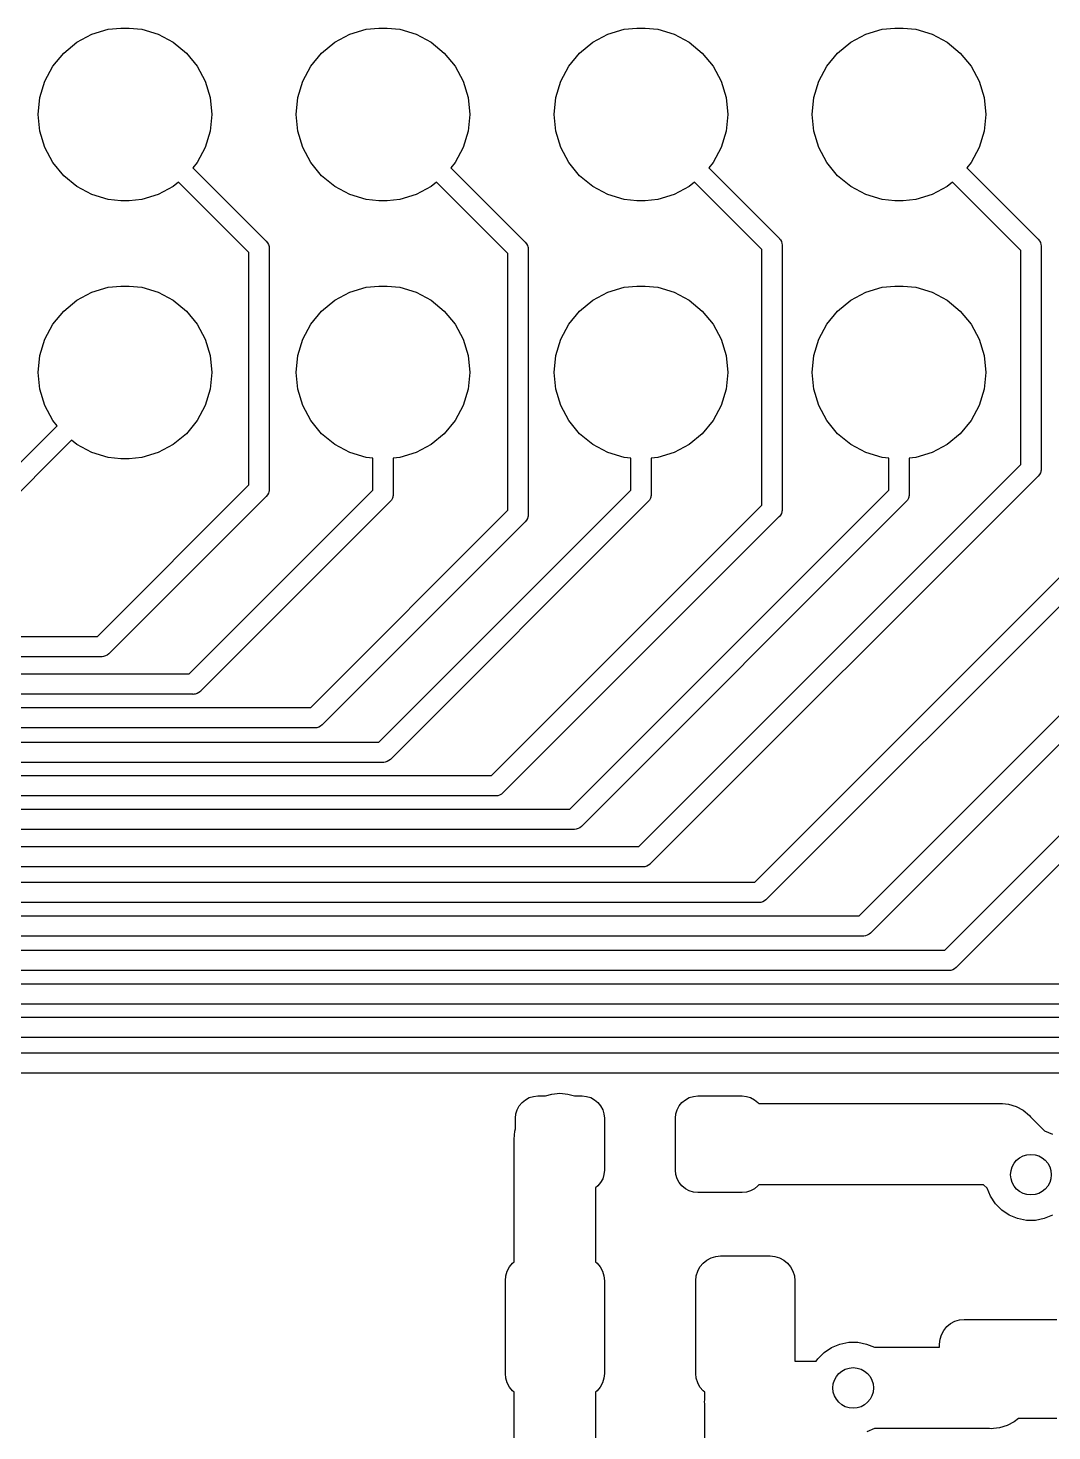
# Model space of a CAD drawing. Extents: x 1 to 84, y 1 to 137.
# Drawn here: x 55.73 to 65.81, y 57.28 to 71.09 of the extents above; entities that cross this region are included whole.
import ezdxf

# ---------------------------------------------------------------- set-up
doc = ezdxf.new("R2010")
doc.units = 0
doc.layers.add('BLACK', color=7, linetype='CONTINUOUS')

msp = doc.modelspace()

# ---------------------------------------------------------------- linework, layer by layer
at = {"layer": 'BLACK', "linetype": 'CONTINUOUS'}
for p, q in [((56.2055, 70.9502), (56.3531, 71.0291)), ((56.3531, 71.0291), (56.5134, 71.0777)), ((56.5134, 71.0777), (56.6383, 71.09)), ((56.6383, 71.09), (56.7217, 71.09)), ((56.7217, 71.09), (56.8466, 71.0777)), ((56.8466, 71.0777), (57.0069, 71.0291)), ((57.0069, 71.0291), (57.1545, 70.9502)), ((58.7455, 70.9502), (58.8931, 71.0291)), ((58.8931, 71.0291), (59.0534, 71.0777)), ((59.0534, 71.0777), (59.1783, 71.09)), ((59.1783, 71.09), (59.2617, 71.09)), ((59.2617, 71.09), (59.3866, 71.0777)), ((59.3866, 71.0777), (59.5469, 71.0291)), ((59.5469, 71.0291), (59.6945, 70.9502)), ((61.2855, 70.9502), (61.4331, 71.0291)), ((61.4331, 71.0291), (61.5934, 71.0777)), ((61.5934, 71.0777), (61.7183, 71.09)), ((61.7183, 71.09), (61.8017, 71.09)), ((61.8017, 71.09), (61.9266, 71.0777)), ((61.9266, 71.0777), (62.0869, 71.0291)), ((62.0869, 71.0291), (62.2345, 70.9502)), ((63.8255, 70.9502), (63.9731, 71.0291)), ((63.9731, 71.0291), (64.1334, 71.0777)), ((64.1334, 71.0777), (64.2583, 71.09)), ((64.2583, 71.09), (64.3417, 71.09)), ((64.3417, 71.09), (64.4666, 71.0777)), ((64.4666, 71.0777), (64.6269, 71.0291)), ((64.6269, 71.0291), (64.7745, 70.9502)), ((56.0761, 70.8439), (56.2055, 70.9502)), ((57.1545, 70.9502), (57.2839, 70.8439)), ((58.6161, 70.8439), (58.7455, 70.9502)), ((59.6945, 70.9502), (59.8239, 70.8439)), ((61.1561, 70.8439), (61.2855, 70.9502)), ((62.2345, 70.9502), (62.3639, 70.8439)), ((63.6961, 70.8439), (63.8255, 70.9502)), ((64.7745, 70.9502), (64.9039, 70.8439)), ((55.9698, 70.7145), (56.0761, 70.8439)), ((57.2839, 70.8439), (57.3902, 70.7145)), ((58.5098, 70.7145), (58.6161, 70.8439)), ((59.8239, 70.8439), (59.9302, 70.7145)), ((61.0498, 70.7145), (61.1561, 70.8439)), ((62.3639, 70.8439), (62.4702, 70.7145)), ((63.5898, 70.7145), (63.6961, 70.8439)), ((64.9039, 70.8439), (65.0102, 70.7145)), ((55.8909, 70.5669), (55.9698, 70.7145)), ((57.3902, 70.7145), (57.4691, 70.5669)), ((58.4309, 70.5669), (58.5098, 70.7145)), ((59.9302, 70.7145), (60.0091, 70.5669)), ((60.9709, 70.5669), (61.0498, 70.7145)), ((62.4702, 70.7145), (62.5491, 70.5669)), ((63.5109, 70.5669), (63.5898, 70.7145)), ((65.0102, 70.7145), (65.0891, 70.5669)), ((55.8423, 70.4066), (55.8909, 70.5669)), ((57.4691, 70.5669), (57.5177, 70.4066)), ((58.3823, 70.4066), (58.4309, 70.5669)), ((60.0091, 70.5669), (60.0577, 70.4066)), ((60.9223, 70.4066), (60.9709, 70.5669)), ((62.5491, 70.5669), (62.5977, 70.4066)), ((63.4623, 70.4066), (63.5109, 70.5669)), ((65.0891, 70.5669), (65.1377, 70.4066)), ((55.8259, 70.24), (55.8423, 70.4066)), ((57.5177, 70.4066), (57.5341, 70.24)), ((58.3659, 70.24), (58.3823, 70.4066)), ((60.0577, 70.4066), (60.0741, 70.24)), ((60.9059, 70.24), (60.9223, 70.4066)), ((62.5977, 70.4066), (62.6141, 70.24)), ((63.4459, 70.24), (63.4623, 70.4066)), ((65.1377, 70.4066), (65.1541, 70.24)), ((55.8423, 70.0734), (55.8259, 70.24)), ((57.5341, 70.24), (57.5177, 70.0734)), ((58.3823, 70.0734), (58.3659, 70.24)), ((60.0741, 70.24), (60.0577, 70.0734)), ((60.9223, 70.0734), (60.9059, 70.24)), ((62.6141, 70.24), (62.5977, 70.0734)), ((63.4623, 70.0734), (63.4459, 70.24)), ((65.1541, 70.24), (65.1377, 70.0734)), ((55.8909, 69.9131), (55.8423, 70.0734)), ((57.5177, 70.0734), (57.4691, 69.9131)), ((58.4309, 69.9131), (58.3823, 70.0734)), ((60.0577, 70.0734), (60.0091, 69.9131)), ((60.9709, 69.9131), (60.9223, 70.0734)), ((62.5977, 70.0734), (62.5491, 69.9131)), ((63.5109, 69.9131), (63.4623, 70.0734)), ((65.1377, 70.0734), (65.0891, 69.9131)), ((55.9698, 69.7655), (55.8909, 69.9131)), ((57.4691, 69.9131), (57.3902, 69.7655)), ((58.5098, 69.7655), (58.4309, 69.9131)), ((60.0091, 69.9131), (59.9302, 69.7655)), ((61.0498, 69.7655), (60.9709, 69.9131)), ((62.5491, 69.9131), (62.4702, 69.7655)), ((63.5898, 69.7655), (63.5109, 69.9131)), ((65.0891, 69.9131), (65.0102, 69.7655)), ((56.0761, 69.6361), (55.9698, 69.7655)), ((57.3902, 69.7655), (57.3477, 69.7137)), ((58.6161, 69.6361), (58.5098, 69.7655)), ((59.9302, 69.7655), (59.8877, 69.7137)), ((61.1561, 69.6361), (61.0498, 69.7655)), ((62.4702, 69.7655), (62.4277, 69.7137)), ((63.6961, 69.6361), (63.5898, 69.7655)), ((65.0102, 69.7655), (64.9677, 69.7137)), ((56.2055, 69.5298), (56.0761, 69.6361)), ((57.3477, 69.7137), (58.0672, 68.9942)), ((58.7455, 69.5298), (58.6161, 69.6361)), ((59.8877, 69.7137), (60.6172, 68.9842)), ((61.2855, 69.5298), (61.1561, 69.6361)), ((62.4277, 69.7137), (63.1172, 69.0242)), ((63.8255, 69.5298), (63.6961, 69.6361)), ((64.9677, 69.7137), (65.6672, 69.0142)), ((56.3531, 69.4509), (56.2055, 69.5298)), ((57.1545, 69.5298), (57.0069, 69.4509)), ((57.2063, 69.5723), (57.1545, 69.5298)), ((57.9, 68.8786), (57.2063, 69.5723)), ((58.8931, 69.4509), (58.7455, 69.5298)), ((59.6945, 69.5298), (59.5469, 69.4509)), ((59.7463, 69.5723), (59.6945, 69.5298)), ((60.45, 68.8686), (59.7463, 69.5723)), ((61.4331, 69.4509), (61.2855, 69.5298)), ((62.2345, 69.5298), (62.0869, 69.4509)), ((62.2863, 69.5723), (62.2345, 69.5298)), ((62.95, 68.9086), (62.2863, 69.5723)), ((63.9731, 69.4509), (63.8255, 69.5298)), ((64.7745, 69.5298), (64.6269, 69.4509)), ((64.8263, 69.5723), (64.7745, 69.5298)), ((65.5, 68.8986), (64.8263, 69.5723)), ((56.5134, 69.4023), (56.3531, 69.4509)), ((56.6383, 69.39), (56.5134, 69.4023)), ((56.7217, 69.39), (56.6383, 69.39)), ((56.8466, 69.4023), (56.7217, 69.39)), ((57.0069, 69.4509), (56.8466, 69.4023)), ((59.0534, 69.4023), (58.8931, 69.4509)), ((59.1783, 69.39), (59.0534, 69.4023)), ((59.2617, 69.39), (59.1783, 69.39)), ((59.3866, 69.4023), (59.2617, 69.39)), ((59.5469, 69.4509), (59.3866, 69.4023)), ((61.5934, 69.4023), (61.4331, 69.4509)), ((61.7183, 69.39), (61.5934, 69.4023)), ((61.8017, 69.39), (61.7183, 69.39)), ((61.9266, 69.4023), (61.8017, 69.39)), ((62.0869, 69.4509), (61.9266, 69.4023)), ((64.1334, 69.4023), (63.9731, 69.4509)), ((64.2583, 69.39), (64.1334, 69.4023)), ((64.3417, 69.39), (64.2583, 69.39)), ((64.4666, 69.4023), (64.3417, 69.39)), ((64.6269, 69.4509), (64.4666, 69.4023)), ((58.0672, 68.9942), (58.0711, 68.9911)), ((58.0711, 68.9911), (58.0835, 68.9758)), ((58.0835, 68.9758), (58.0928, 68.9585)), ((58.0928, 68.9585), (58.0986, 68.9396)), ((58.0986, 68.9396), (58.1, 68.9249)), ((60.6172, 68.9842), (60.6211, 68.9811)), ((60.6211, 68.9811), (60.6335, 68.9658)), ((60.6335, 68.9658), (60.6428, 68.9485)), ((60.6428, 68.9485), (60.6467, 68.9358)), ((60.6467, 68.9358), (60.648, 68.9314)), ((60.648, 68.9314), (60.6486, 68.9296)), ((60.6486, 68.9296), (60.65, 68.9149)), ((63.1172, 69.0242), (63.1211, 69.0211)), ((63.1211, 69.0211), (63.1242, 69.0172)), ((63.1242, 69.0172), (63.1242, 69.0172)), ((63.1242, 69.0172), (63.1253, 69.0158)), ((63.1253, 69.0158), (63.1335, 69.0058)), ((63.1335, 69.0058), (63.1428, 68.9885)), ((63.1428, 68.9885), (63.1486, 68.9696)), ((63.1486, 68.9696), (63.15, 68.9549)), ((63.15, 68.9549), (63.15, 68.9549)), ((63.15, 68.9549), (63.1505, 68.95)), ((63.1505, 68.95), (63.15, 68.9451)), ((63.15, 68.9451), (63.15, 66.3549)), ((65.6672, 69.0142), (65.6711, 69.0111)), ((65.6711, 69.0111), (65.6835, 68.9958)), ((65.6835, 68.9958), (65.6881, 68.9872)), ((65.6881, 68.9872), (65.6928, 68.9785)), ((65.6928, 68.9785), (65.6984, 68.96)), ((65.6984, 68.96), (65.6986, 68.9596)), ((65.6986, 68.9596), (65.7, 68.9449)), ((65.7, 68.9449), (65.7, 68.9449)), ((65.7, 68.9449), (65.7005, 68.94)), ((65.7005, 68.94), (65.7, 68.9351)), ((65.7, 68.9351), (65.7, 66.7549)), ((57.9, 66.5914), (57.9, 68.8786)), ((58.1, 68.9249), (58.1, 68.9249)), ((58.1, 68.9249), (58.1005, 68.92)), ((58.1005, 68.92), (58.1, 68.9151)), ((58.1, 68.9151), (58.1, 66.5549)), ((60.45, 66.3414), (60.45, 68.8686)), ((60.65, 68.9149), (60.65, 68.9149)), ((60.65, 68.9149), (60.6505, 68.91)), ((60.6505, 68.91), (60.65, 68.9051)), ((60.65, 68.9051), (60.65, 66.3049)), ((62.95, 66.3914), (62.95, 68.9086)), ((65.5, 66.7914), (65.5, 68.8986)), ((56.3531, 68.4891), (56.5134, 68.5377)), ((56.5134, 68.5377), (56.6383, 68.55)), ((56.6383, 68.55), (56.7217, 68.55)), ((56.7217, 68.55), (56.8466, 68.5377)), ((56.8466, 68.5377), (57.0069, 68.4891)), ((58.8931, 68.4891), (59.0534, 68.5377)), ((59.0534, 68.5377), (59.1783, 68.55)), ((59.1783, 68.55), (59.2617, 68.55)), ((59.2617, 68.55), (59.3866, 68.5377)), ((59.3866, 68.5377), (59.5469, 68.4891)), ((61.4331, 68.4891), (61.5934, 68.5377)), ((61.5934, 68.5377), (61.7183, 68.55)), ((61.7183, 68.55), (61.8017, 68.55)), ((61.8017, 68.55), (61.9266, 68.5377)), ((61.9266, 68.5377), (62.0869, 68.4891)), ((63.9731, 68.4891), (64.1334, 68.5377)), ((64.1334, 68.5377), (64.2583, 68.55)), ((64.2583, 68.55), (64.3417, 68.55)), ((64.3417, 68.55), (64.4666, 68.5377)), ((64.4666, 68.5377), (64.6269, 68.4891)), ((56.0761, 68.3039), (56.2055, 68.4102)), ((56.2055, 68.4102), (56.3531, 68.4891)), ((57.0069, 68.4891), (57.1545, 68.4102)), ((57.1545, 68.4102), (57.2839, 68.3039)), ((58.6161, 68.3039), (58.7455, 68.4102)), ((58.7455, 68.4102), (58.8931, 68.4891)), ((59.5469, 68.4891), (59.6945, 68.4102)), ((59.6945, 68.4102), (59.8239, 68.3039)), ((61.1561, 68.3039), (61.2855, 68.4102)), ((61.2855, 68.4102), (61.4331, 68.4891)), ((62.0869, 68.4891), (62.2345, 68.4102)), ((62.2345, 68.4102), (62.3639, 68.3039)), ((63.6961, 68.3039), (63.8255, 68.4102)), ((63.8255, 68.4102), (63.9731, 68.4891)), ((64.6269, 68.4891), (64.7745, 68.4102)), ((64.7745, 68.4102), (64.9039, 68.3039)), ((55.9698, 68.1745), (56.0761, 68.3039)), ((57.2839, 68.3039), (57.3902, 68.1745)), ((58.5098, 68.1745), (58.6161, 68.3039)), ((59.8239, 68.3039), (59.9302, 68.1745)), ((61.0498, 68.1745), (61.1561, 68.3039)), ((62.3639, 68.3039), (62.4702, 68.1745)), ((63.5898, 68.1745), (63.6961, 68.3039)), ((64.9039, 68.3039), (65.0102, 68.1745)), ((55.8909, 68.0269), (55.9698, 68.1745)), ((57.3902, 68.1745), (57.4691, 68.0269)), ((58.4309, 68.0269), (58.5098, 68.1745)), ((59.9302, 68.1745), (60.0091, 68.0269)), ((60.9709, 68.0269), (61.0498, 68.1745)), ((62.4702, 68.1745), (62.5491, 68.0269)), ((63.5109, 68.0269), (63.5898, 68.1745)), ((65.0102, 68.1745), (65.0891, 68.0269)), ((55.8423, 67.8666), (55.8909, 68.0269)), ((57.4691, 68.0269), (57.5177, 67.8666)), ((58.3823, 67.8666), (58.4309, 68.0269)), ((60.0091, 68.0269), (60.0577, 67.8666)), ((60.9223, 67.8666), (60.9709, 68.0269)), ((62.5491, 68.0269), (62.5977, 67.8666)), ((63.4623, 67.8666), (63.5109, 68.0269)), ((65.0891, 68.0269), (65.1377, 67.8666)), ((55.8259, 67.7), (55.8423, 67.8666)), ((57.5177, 67.8666), (57.5341, 67.7)), ((58.3659, 67.7), (58.3823, 67.8666)), ((60.0577, 67.8666), (60.0741, 67.7)), ((60.9059, 67.7), (60.9223, 67.8666)), ((62.5977, 67.8666), (62.6141, 67.7)), ((63.4459, 67.7), (63.4623, 67.8666)), ((65.1377, 67.8666), (65.1541, 67.7)), ((55.8423, 67.5334), (55.8259, 67.7)), ((57.5341, 67.7), (57.5177, 67.5334)), ((58.3823, 67.5334), (58.3659, 67.7)), ((60.0741, 67.7), (60.0577, 67.5334)), ((60.9223, 67.5334), (60.9059, 67.7)), ((62.6141, 67.7), (62.5977, 67.5334)), ((63.4623, 67.5334), (63.4459, 67.7)), ((65.1541, 67.7), (65.1377, 67.5334)), ((55.8909, 67.3731), (55.8423, 67.5334)), ((57.5177, 67.5334), (57.4691, 67.3731)), ((58.4309, 67.3731), (58.3823, 67.5334)), ((60.0577, 67.5334), (60.0091, 67.3731)), ((60.9709, 67.3731), (60.9223, 67.5334)), ((62.5977, 67.5334), (62.5491, 67.3731)), ((63.5109, 67.3731), (63.4623, 67.5334)), ((65.1377, 67.5334), (65.0891, 67.3731)), ((55.9698, 67.2255), (55.8909, 67.3731)), ((57.4691, 67.3731), (57.3902, 67.2255)), ((58.5098, 67.2255), (58.4309, 67.3731)), ((60.0091, 67.3731), (59.9302, 67.2255)), ((61.0498, 67.2255), (60.9709, 67.3731)), ((62.5491, 67.3731), (62.4702, 67.2255)), ((63.5898, 67.2255), (63.5109, 67.3731)), ((65.0891, 67.3731), (65.0102, 67.2255)), ((54.2686, 65.43), (56.0123, 67.1737)), ((56.0123, 67.1737), (55.9698, 67.2255)), ((57.3902, 67.2255), (57.2839, 67.0961)), ((58.6161, 67.0961), (58.5098, 67.2255)), ((59.9302, 67.2255), (59.8239, 67.0961)), ((61.1561, 67.0961), (61.0498, 67.2255)), ((62.4702, 67.2255), (62.3639, 67.0961)), ((63.6961, 67.0961), (63.5898, 67.2255)), ((65.0102, 67.2255), (64.9039, 67.0961)), ((56.1537, 67.0323), (54.3842, 65.2628)), ((56.2055, 66.9898), (56.1537, 67.0323)), ((57.2839, 67.0961), (57.1545, 66.9898)), ((58.7455, 66.9898), (58.6161, 67.0961)), ((59.8239, 67.0961), (59.6945, 66.9898)), ((61.2855, 66.9898), (61.1561, 67.0961)), ((62.3639, 67.0961), (62.2345, 66.9898)), ((63.8255, 66.9898), (63.6961, 67.0961)), ((64.9039, 67.0961), (64.7745, 66.9898)), ((56.3531, 66.9109), (56.2055, 66.9898)), ((56.5134, 66.8623), (56.3531, 66.9109)), ((56.6383, 66.85), (56.5134, 66.8623)), ((56.8466, 66.8623), (56.7217, 66.85)), ((57.0069, 66.9109), (56.8466, 66.8623)), ((57.1545, 66.9898), (57.0069, 66.9109)), ((58.8931, 66.9109), (58.7455, 66.9898)), ((59.0534, 66.8623), (58.8931, 66.9109)), ((59.12, 66.8557), (59.0534, 66.8623)), ((59.3866, 66.8623), (59.32, 66.8557)), ((59.5469, 66.9109), (59.3866, 66.8623)), ((59.6945, 66.9898), (59.5469, 66.9109)), ((61.4331, 66.9109), (61.2855, 66.9898)), ((61.5934, 66.8623), (61.4331, 66.9109)), ((61.66, 66.8557), (61.5934, 66.8623)), ((61.9266, 66.8623), (61.86, 66.8557)), ((62.0869, 66.9109), (61.9266, 66.8623)), ((62.2345, 66.9898), (62.0869, 66.9109)), ((63.9731, 66.9109), (63.8255, 66.9898)), ((64.1334, 66.8623), (63.9731, 66.9109)), ((64.2, 66.8557), (64.1334, 66.8623)), ((64.4666, 66.8623), (64.4, 66.8557)), ((64.6269, 66.9109), (64.4666, 66.8623)), ((64.7745, 66.9898), (64.6269, 66.9109)), ((56.7217, 66.85), (56.6383, 66.85)), ((59.12, 66.5393), (59.12, 66.8557)), ((59.32, 66.8557), (59.32, 66.5028)), ((61.66, 66.5393), (61.66, 66.8557)), ((61.7386, 63.03), (65.5, 66.7914)), ((61.86, 66.8557), (61.86, 66.5028)), ((64.2, 66.5393), (64.2, 66.8557)), ((64.4, 66.8557), (64.4, 66.5028)), ((65.6959, 66.7216), (65.6928, 66.7115)), ((65.6986, 66.7304), (65.6959, 66.7216)), ((65.6989, 66.734), (65.6986, 66.7304)), ((65.7, 66.7451), (65.6989, 66.734)), ((65.7, 66.7549), (65.7005, 66.75)), ((65.7005, 66.75), (65.7, 66.7451)), ((65.7, 66.7451), (65.7, 66.7451)), ((56.4086, 65.1), (57.9, 66.5914)), ((65.6672, 66.6758), (61.8542, 62.8628)), ((65.6711, 66.6789), (65.6672, 66.6758)), ((65.6835, 66.6942), (65.6711, 66.6789)), ((65.6928, 66.7115), (65.6835, 66.6942)), ((58.0672, 66.4758), (56.5242, 64.9328)), ((57.3107, 64.73), (59.12, 66.5393)), ((58.0711, 66.4789), (58.0672, 66.4758)), ((58.0835, 66.4942), (58.0711, 66.4789)), ((58.0928, 66.5115), (58.0835, 66.4942)), ((58.0969, 66.525), (58.0928, 66.5115)), ((58.0986, 66.5304), (58.0969, 66.525)), ((58.0991, 66.5364), (58.0986, 66.5304)), ((58.1, 66.5451), (58.0991, 66.5364)), ((58.1, 66.5549), (58.1005, 66.55)), ((58.1005, 66.55), (58.1, 66.5451)), ((58.1, 66.5451), (58.1, 66.5451)), ((59.1807, 64.06), (61.66, 66.5393)), ((59.3035, 66.4421), (59.2911, 66.4269)), ((59.3128, 66.4595), (59.3035, 66.4421)), ((59.3168, 66.4726), (59.3128, 66.4595)), ((59.3186, 66.4783), (59.3168, 66.4726)), ((59.3195, 66.488), (59.3186, 66.4783)), ((59.32, 66.493), (59.3195, 66.488)), ((59.32, 66.5028), (59.3205, 66.4979)), ((59.3205, 66.4979), (59.32, 66.493)), ((59.32, 66.493), (59.32, 66.493)), ((61.0607, 63.4), (64.2, 66.5393)), ((61.8435, 66.4421), (61.8311, 66.4269)), ((61.8528, 66.4595), (61.8435, 66.4421)), ((61.8568, 66.4726), (61.8528, 66.4595)), ((61.8586, 66.4783), (61.8568, 66.4726)), ((61.8595, 66.488), (61.8586, 66.4783)), ((61.86, 66.493), (61.8595, 66.488)), ((61.86, 66.5028), (61.8605, 66.4979)), ((61.8605, 66.4979), (61.86, 66.493)), ((61.86, 66.493), (61.86, 66.493)), ((62.8807, 62.68), (66.74, 66.5393)), ((63.9086, 62.35), (68.05, 66.4914)), ((64.3835, 66.4421), (64.3777, 66.435)), ((64.3928, 66.4595), (64.3835, 66.4421)), ((64.3965, 66.4715), (64.3928, 66.4595)), ((64.3986, 66.4783), (64.3965, 66.4715)), ((64.3995, 66.488), (64.3986, 66.4783)), ((64.4, 66.493), (64.3995, 66.488)), ((64.4, 66.5028), (64.4005, 66.4979)), ((64.4005, 66.4979), (64.4, 66.493)), ((64.4, 66.493), (64.4, 66.493)), ((64.7507, 62.01), (69.28, 66.5393)), ((59.2872, 66.4237), (57.4263, 64.5628)), ((58.5086, 64.4), (60.45, 66.3414)), ((59.2911, 66.4269), (59.2872, 66.4237)), ((61.8272, 66.4237), (59.2963, 63.8928)), ((60.2886, 63.73), (62.95, 66.3914)), ((60.65, 66.3049), (60.6505, 66.3)), ((64.3672, 66.4237), (61.1763, 63.2328)), ((61.8311, 66.4269), (61.8272, 66.4237)), ((66.9072, 66.4237), (62.9963, 62.5128)), ((63.1428, 66.3115), (63.1335, 66.2942)), ((63.1472, 66.3258), (63.1428, 66.3115)), ((63.1486, 66.3304), (63.1472, 66.3258)), ((63.1493, 66.3381), (63.1486, 66.3304)), ((63.15, 66.3451), (63.1493, 66.3381)), ((63.15, 66.3549), (63.1505, 66.35)), ((63.1505, 66.35), (63.15, 66.3451)), ((63.15, 66.3451), (63.15, 66.3451)), ((68.2172, 66.3758), (64.0242, 62.1828)), ((64.3711, 66.4269), (64.3672, 66.4237)), ((64.3742, 66.4307), (64.3711, 66.4269)), ((64.3777, 66.435), (64.3742, 66.4307)), ((64.3742, 66.4307), (64.3742, 66.4307)), ((69.4472, 66.4237), (64.8663, 61.8428)), ((60.6172, 66.2258), (58.6242, 64.2328)), ((63.1172, 66.2758), (60.4042, 63.5628)), ((60.6211, 66.2289), (60.6172, 66.2258)), ((60.6335, 66.2442), (60.6211, 66.2289)), ((60.6428, 66.2615), (60.6335, 66.2442)), ((60.6475, 66.2769), (60.6428, 66.2615)), ((60.6486, 66.2804), (60.6475, 66.2769)), ((60.6499, 66.2942), (60.6486, 66.2804)), ((60.65, 66.2951), (60.6499, 66.2942)), ((60.6505, 66.3), (60.65, 66.2951)), ((60.65, 66.2951), (60.65, 66.2951)), ((63.1211, 66.2789), (63.1172, 66.2758)), ((63.1335, 66.2942), (63.1211, 66.2789)), ((51.0549, 65.1), (56.4086, 65.1)), ((56.5211, 64.9289), (56.5058, 64.9165)), ((56.5242, 64.9328), (56.5211, 64.9289)), ((56.4451, 64.9), (51.0914, 64.9)), ((56.45, 64.8995), (56.4451, 64.9)), ((56.4549, 64.9), (56.45, 64.8995)), ((56.4696, 64.9014), (56.4549, 64.9)), ((56.4549, 64.9), (56.4549, 64.9)), ((56.4885, 64.9072), (56.4696, 64.9014)), ((56.5058, 64.9165), (56.4885, 64.9072)), ((51.1682, 64.73), (57.3107, 64.73)), ((57.3472, 64.53), (51.2047, 64.53)), ((57.3521, 64.5295), (57.3472, 64.53)), ((57.357, 64.53), (57.3521, 64.5295)), ((57.3717, 64.5315), (57.357, 64.53)), ((57.357, 64.53), (57.357, 64.53)), ((57.3905, 64.5372), (57.3717, 64.5315)), ((57.4079, 64.5465), (57.3905, 64.5372)), ((57.4231, 64.559), (57.4079, 64.5465)), ((57.4263, 64.5628), (57.4231, 64.559)), ((51.3049, 64.4), (58.5086, 64.4)), ((58.6242, 64.2328), (58.6211, 64.2289)), ((58.5451, 64.2), (51.3414, 64.2)), ((58.55, 64.1995), (58.5451, 64.2)), ((58.5549, 64.2), (58.55, 64.1995)), ((58.5696, 64.2014), (58.5549, 64.2)), ((58.5549, 64.2), (58.5549, 64.2)), ((58.5885, 64.2072), (58.5696, 64.2014)), ((58.6058, 64.2165), (58.5885, 64.2072)), ((58.6211, 64.2289), (58.6058, 64.2165)), ((51.4814, 64.06), (59.1807, 64.06)), ((59.2172, 63.86), (51.5179, 63.86)), ((59.2221, 63.8595), (59.2172, 63.86)), ((59.227, 63.86), (59.2221, 63.8595)), ((59.2417, 63.8615), (59.227, 63.86)), ((59.227, 63.86), (59.227, 63.86)), ((59.2606, 63.8672), (59.2417, 63.8615)), ((59.2779, 63.8765), (59.2606, 63.8672)), ((59.2932, 63.889), (59.2779, 63.8765)), ((59.2963, 63.8928), (59.2932, 63.889)), ((51.6181, 63.73), (60.2886, 63.73)), ((60.3858, 63.5465), (60.3685, 63.5372)), ((60.4011, 63.559), (60.3858, 63.5465)), ((60.4042, 63.5628), (60.4011, 63.559)), ((60.3251, 63.53), (51.6546, 63.53)), ((60.33, 63.5295), (60.3251, 63.53)), ((60.3349, 63.53), (60.33, 63.5295)), ((60.3496, 63.5315), (60.3349, 63.53)), ((60.3349, 63.53), (60.3349, 63.53)), ((60.3685, 63.5372), (60.3496, 63.5315)), ((51.7548, 63.4), (61.0607, 63.4)), ((61.0972, 63.2), (51.7913, 63.2)), ((61.1021, 63.1995), (61.0972, 63.2)), ((61.107, 63.2), (61.1021, 63.1995)), ((61.1217, 63.2014), (61.107, 63.2)), ((61.107, 63.2), (61.107, 63.2)), ((61.1405, 63.2072), (61.1217, 63.2014)), ((61.1579, 63.2165), (61.1405, 63.2072)), ((61.1731, 63.2289), (61.1579, 63.2165)), ((61.1763, 63.2328), (61.1731, 63.2289)), ((51.8515, 63.03), (61.7386, 63.03)), ((61.8511, 62.859), (61.8358, 62.8465)), ((61.8542, 62.8628), (61.8511, 62.859)), ((61.7751, 62.83), (51.888, 62.83)), ((61.78, 62.8295), (61.7751, 62.83)), ((61.7849, 62.83), (61.78, 62.8295)), ((61.7996, 62.8315), (61.7849, 62.83)), ((61.7849, 62.83), (61.7849, 62.83)), ((61.8185, 62.8372), (61.7996, 62.8315)), ((61.8358, 62.8465), (61.8185, 62.8372)), ((51.9682, 62.68), (62.8807, 62.68)), ((62.9172, 62.48), (52.0047, 62.48)), ((62.9221, 62.4795), (62.9172, 62.48)), ((62.9417, 62.4815), (62.9221, 62.4795)), ((62.9605, 62.4872), (62.9417, 62.4815)), ((62.9779, 62.4965), (62.9605, 62.4872)), ((62.9893, 62.5058), (62.9779, 62.4965)), ((62.9931, 62.509), (62.9893, 62.5058)), ((62.9963, 62.5128), (62.9931, 62.509)), ((52.1049, 62.35), (63.9086, 62.35)), ((64.0058, 62.1665), (63.9885, 62.1572)), ((64.0211, 62.1789), (64.0058, 62.1665)), ((64.0242, 62.1828), (64.0211, 62.1789)), ((63.9451, 62.15), (52.1414, 62.15)), ((63.95, 62.1495), (63.9451, 62.15)), ((63.9549, 62.15), (63.95, 62.1495)), ((63.9696, 62.1514), (63.9549, 62.15)), ((63.9549, 62.15), (63.9549, 62.15)), ((63.9885, 62.1572), (63.9696, 62.1514)), ((52.2482, 62.01), (64.7507, 62.01)), ((64.7872, 61.81), (52.2847, 61.81)), ((64.7921, 61.8095), (64.7872, 61.81)), ((64.797, 61.81), (64.7921, 61.8095)), ((64.8117, 61.8115), (64.797, 61.81)), ((64.797, 61.81), (64.797, 61.81)), ((64.8306, 61.8172), (64.8117, 61.8115)), ((64.8479, 61.8265), (64.8306, 61.8172)), ((64.8632, 61.839), (64.8479, 61.8265)), ((64.8663, 61.8428), (64.8632, 61.839)), ((52.3849, 61.68), (66.4386, 61.68)), ((66.4751, 61.48), (52.4214, 61.48)), ((52.5549, 61.35), (66.6307, 61.35)), ((66.6672, 61.15), (52.5914, 61.15)), ((52.7049, 61), (67.4586, 61)), ((67.4951, 60.8), (52.7414, 60.8)), ((60.5619, 60.4778), (60.5891, 60.5109)), ((60.5891, 60.5109), (60.6222, 60.5381)), ((60.6222, 60.5381), (60.66, 60.5583)), ((60.66, 60.5583), (60.7011, 60.5708)), ((60.7011, 60.5708), (60.7437, 60.575)), ((60.7437, 60.575), (60.8208, 60.575)), ((60.8208, 60.575), (60.8841, 60.5942)), ((60.8841, 60.5942), (60.9625, 60.6019)), ((60.9625, 60.6019), (61.0409, 60.5942)), ((61.0409, 60.5942), (61.1042, 60.575)), ((61.1042, 60.575), (61.1812, 60.575)), ((61.1812, 60.575), (61.2239, 60.5708)), ((61.2239, 60.5708), (61.265, 60.5583)), ((61.265, 60.5583), (61.3028, 60.5381)), ((61.3028, 60.5381), (61.3359, 60.5109)), ((61.3359, 60.5109), (61.3631, 60.4778)), ((62.1369, 60.4778), (62.1641, 60.5109)), ((62.1641, 60.5109), (62.1972, 60.5381)), ((62.1972, 60.5381), (62.235, 60.5583)), ((62.235, 60.5583), (62.2761, 60.5708)), ((62.2761, 60.5708), (62.3187, 60.575)), ((62.3187, 60.575), (62.7562, 60.575)), ((62.7562, 60.575), (62.7989, 60.5708)), ((62.7989, 60.5708), (62.84, 60.5583)), ((62.84, 60.5583), (62.8778, 60.5381)), ((62.8778, 60.5381), (62.9109, 60.5109)), ((62.9109, 60.5109), (62.9199, 60.5)), ((60.525, 60.3562), (60.5292, 60.3989)), ((60.5292, 60.3989), (60.5417, 60.44)), ((60.5417, 60.44), (60.5619, 60.4778)), ((61.3631, 60.4778), (61.3833, 60.44)), ((61.3833, 60.44), (61.3958, 60.3989)), ((61.3958, 60.3989), (61.4, 60.3562)), ((62.1, 60.3562), (62.1042, 60.3989)), ((62.1042, 60.3989), (62.1167, 60.44)), ((62.1167, 60.44), (62.1369, 60.4778)), ((62.9199, 60.5), (65.2804, 60.5)), ((65.2804, 60.5), (65.3, 60.5019)), ((65.3, 60.5019), (65.3196, 60.5)), ((65.3196, 60.5), (65.3196, 60.5)), ((65.3196, 60.5), (65.3784, 60.4942)), ((65.3784, 60.4942), (65.4538, 60.4713)), ((65.4538, 60.4713), (65.5233, 60.4342)), ((65.5233, 60.4342), (65.5842, 60.3842)), ((65.5842, 60.3842), (65.5967, 60.3689)), ((65.5967, 60.3689), (65.7342, 60.2315)), ((60.5106, 60.15), (60.5183, 60.2284)), ((60.5183, 60.2284), (60.525, 60.2505)), ((60.525, 60.2505), (60.525, 60.3562)), ((61.4, 60.3562), (61.4, 59.8438)), ((62.1, 59.8438), (62.1, 60.3562)), ((65.7342, 60.2315), (65.8132, 60.1988)), ((60.5125, 60.1303), (60.5106, 60.15)), ((60.5125, 58.9418), (60.5125, 60.1303)), ((61.4, 59.8438), (61.3958, 59.8011)), ((62.1042, 59.8011), (62.1, 59.8438)), ((61.3359, 59.6891), (61.3125, 59.6698)), ((61.3631, 59.7222), (61.3359, 59.6891)), ((61.3833, 59.76), (61.3631, 59.7222)), ((61.3958, 59.8011), (61.3833, 59.76)), ((62.1167, 59.76), (62.1042, 59.8011)), ((62.1369, 59.7222), (62.1167, 59.76)), ((62.1641, 59.6891), (62.1369, 59.7222)), ((62.1972, 59.6619), (62.1641, 59.6891)), ((62.9109, 59.6891), (62.8778, 59.6619)), ((62.9199, 59.7), (62.9109, 59.6891)), ((65.1343, 59.7), (62.9199, 59.7)), ((65.1685, 59.6658), (65.1343, 59.7)), ((61.3125, 59.6698), (61.3125, 58.9418)), ((62.235, 59.6417), (62.1972, 59.6619)), ((62.2761, 59.6292), (62.235, 59.6417)), ((62.3187, 59.625), (62.2761, 59.6292)), ((62.7562, 59.625), (62.3187, 59.625)), ((62.7989, 59.6292), (62.7562, 59.625)), ((62.84, 59.6417), (62.7989, 59.6292)), ((62.8778, 59.6619), (62.84, 59.6417)), ((65.2012, 59.5868), (65.1685, 59.6658)), ((65.2505, 59.5131), (65.2012, 59.5868)), ((65.3131, 59.4505), (65.2505, 59.5131)), ((65.3868, 59.4012), (65.3131, 59.4505)), ((65.4687, 59.3673), (65.3868, 59.4012)), ((65.8132, 59.4012), (65.7313, 59.3673)), ((65.5557, 59.35), (65.4687, 59.3673)), ((65.6443, 59.35), (65.5557, 59.35)), ((65.7313, 59.3673), (65.6443, 59.35)), ((62.4505, 58.9814), (62.4962, 58.9953)), ((62.4962, 58.9953), (62.5437, 59)), ((62.5437, 59), (63.0312, 59)), ((63.0312, 59), (63.0788, 58.9953)), ((63.0788, 58.9953), (63.1245, 58.9814)), ((60.4297, 58.8038), (60.4436, 58.8495)), ((60.4436, 58.8495), (60.4661, 58.8917)), ((60.4661, 58.8917), (60.4964, 58.9286)), ((60.4964, 58.9286), (60.5125, 58.9418)), ((61.3125, 58.9418), (61.3286, 58.9286)), ((61.3286, 58.9286), (61.3589, 58.8917)), ((61.3589, 58.8917), (61.3814, 58.8495)), ((61.3814, 58.8495), (61.3953, 58.8038)), ((62.3047, 58.8038), (62.3186, 58.8495)), ((62.3186, 58.8495), (62.3411, 58.8917)), ((62.3411, 58.8917), (62.3714, 58.9286)), ((62.3714, 58.9286), (62.4083, 58.9589)), ((62.4083, 58.9589), (62.4505, 58.9814)), ((63.1245, 58.9814), (63.1667, 58.9589)), ((63.1667, 58.9589), (63.2036, 58.9286)), ((63.2036, 58.9286), (63.2339, 58.8917)), ((63.2339, 58.8917), (63.2564, 58.8495)), ((63.2564, 58.8495), (63.2703, 58.8038)), ((60.425, 58.7562), (60.4297, 58.8038)), ((60.425, 57.8438), (60.425, 58.7562)), ((61.3953, 58.8038), (61.4, 58.7562)), ((61.4, 58.7562), (61.4, 57.8438)), ((62.3, 58.7562), (62.3047, 58.8038)), ((62.3, 57.8438), (62.3, 58.7562)), ((63.2703, 58.8038), (63.275, 58.7562)), ((63.275, 58.7562), (63.275, 57.9625)), ((64.7411, 58.2667), (64.7714, 58.3036)), ((64.7714, 58.3036), (64.8083, 58.3339)), ((64.8083, 58.3339), (64.8505, 58.3564)), ((64.8505, 58.3564), (64.8962, 58.3703)), ((64.8962, 58.3703), (64.9437, 58.375)), ((64.9437, 58.375), (65.8563, 58.375)), ((64.7, 58.1312), (64.7047, 58.1788)), ((64.7047, 58.1788), (64.7186, 58.2245)), ((64.7186, 58.2245), (64.7411, 58.2667)), ((63.5005, 57.9869), (63.5631, 58.0495)), ((63.5631, 58.0495), (63.6368, 58.0988)), ((63.6368, 58.0988), (63.7187, 58.1327)), ((63.7187, 58.1327), (63.8057, 58.15)), ((63.8057, 58.15), (63.8943, 58.15)), ((63.8943, 58.15), (63.9813, 58.1327)), ((63.9813, 58.1327), (64.0602, 58.1)), ((64.0602, 58.1), (64.7, 58.1)), ((64.7, 58.1), (64.7, 58.1312)), ((63.275, 57.9625), (63.4842, 57.9625)), ((63.4842, 57.9625), (63.5005, 57.9869)), ((60.4297, 57.7962), (60.425, 57.8438)), ((60.4436, 57.7505), (60.4297, 57.7962)), ((60.4661, 57.7083), (60.4436, 57.7505)), ((61.3814, 57.7505), (61.3589, 57.7083)), ((61.3953, 57.7962), (61.3814, 57.7505)), ((61.4, 57.8438), (61.3953, 57.7962)), ((62.3047, 57.7962), (62.3, 57.8438)), ((62.3186, 57.7505), (62.3047, 57.7962)), ((62.3411, 57.7083), (62.3186, 57.7505)), ((60.4964, 57.6714), (60.4661, 57.7083)), ((60.5125, 57.6582), (60.4964, 57.6714)), ((60.5125, 56.9418), (60.5125, 57.6582)), ((61.3286, 57.6714), (61.3125, 57.6582)), ((61.3125, 57.6582), (61.3125, 56.9418)), ((61.3589, 57.7083), (61.3286, 57.6714)), ((62.3714, 57.6714), (62.3411, 57.7083)), ((62.3875, 57.6582), (62.3714, 57.6714)), ((62.3875, 57.5821), (62.3875, 57.6582)), ((62.3856, 57.5625), (62.3875, 57.5821)), ((62.3875, 57.5428), (62.3856, 57.5625)), ((62.3875, 56.9418), (62.3875, 57.5428)), ((65.3663, 57.3287), (65.2909, 57.3058)), ((65.4358, 57.3658), (65.3663, 57.3287)), ((65.4775, 57.4), (65.4358, 57.3658)), ((65.8563, 57.4), (65.4775, 57.4)), ((64.0602, 57.3), (63.9854, 57.269)), ((65.1929, 57.3), (64.0602, 57.3)), ((65.2125, 57.2981), (65.1929, 57.3)), ((65.2321, 57.3), (65.2125, 57.2981)), ((65.2909, 57.3058), (65.2321, 57.3)), ((65.2321, 57.3), (65.2321, 57.3))]:
    msp.add_line(p, q, dxfattribs=at)
at = {"layer": 'BLACK'}
for centre in [(65.6, 59.8), (63.85, 57.7)]:
    msp.add_circle(centre, 0.2, dxfattribs=at)

doc.saveas('drawing.dxf')
